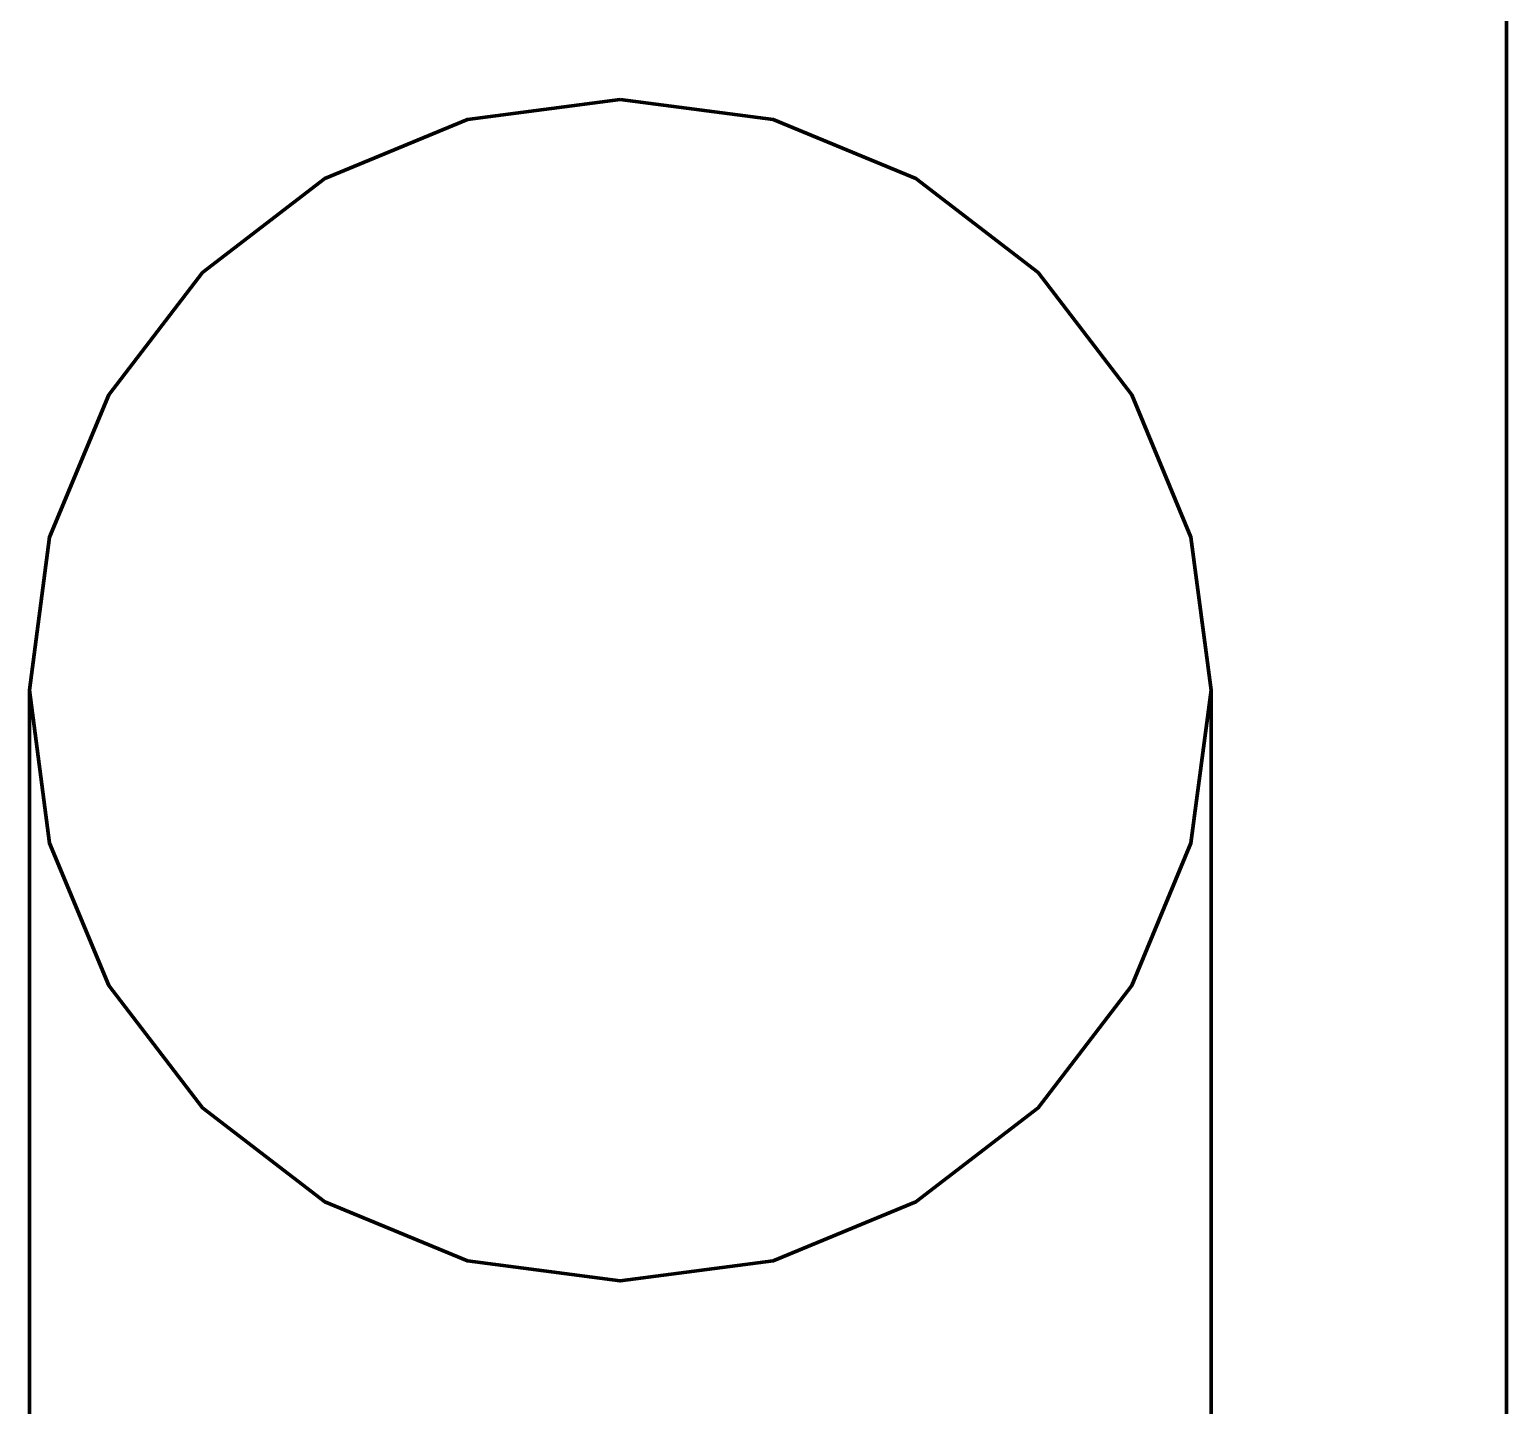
# Model space of a CAD drawing. Header units: millimetres. Extents: x 0 to 2382, y 0 to 420.
# Drawn here: x 137.5 to 138, y 124.238 to 124.704 of the extents above; entities that cross this region are included whole.
import ezdxf

# ---------------------------------------------------------------- set-up
doc = ezdxf.new("R2010")
doc.units = ezdxf.units.MM
doc.linetypes.add('IRAM-E-TRAZOS', pattern=[5, 4, -1])
doc.layers.add('01-VISIBLE', color=7, linetype='CONTINUOUS', lineweight=70)
doc.layers.add('02-OCULTA', color=4, linetype='IRAM-E-TRAZOS', lineweight=35)

msp = doc.modelspace()

# ---------------------------------------------------------------- linework, layer by layer
at = {"layer": '01-VISIBLE'}
for points in [[(138, 124.75), (138, 124.7), (138, 124.65), (138, 124.6), (138, 124.55), (138, 124.5), (138, 124.45), (138, 124.4), (138, 124.35), (138, 124.3), (138, 124.25), (138, 124.2), (138, 124.15), (138, 124.1), (138, 124.05), (138, 124)], [(137.7, 124.68), (137.64824, 124.67318), (137.6, 124.65321), (137.55858, 124.62142), (137.52679, 124.58), (137.50681, 124.53176), (137.5, 124.48)], [(137.9, 124.48), (137.89319, 124.53176), (137.87321, 124.58), (137.84142, 124.62142), (137.8, 124.65321), (137.75176, 124.67319), (137.7, 124.68)], [(137.9, 124.48), (137.89319, 124.42824), (137.8732, 124.38), (137.84142, 124.33858), (137.8, 124.3068), (137.75176, 124.28681), (137.7, 124.28), (137.64824, 124.28681), (137.6, 124.30679), (137.55858, 124.33858), (137.52679, 124.38), (137.50681, 124.42824), (137.5, 124.48)], [(137.5, 124.48), (137.5, 124.42947), (137.5, 124.37895), (137.5, 124.32842), (137.5, 124.27789), (137.5, 124.22737), (137.5, 124.17684), (137.5, 124.12632), (137.5, 124.07579), (137.5, 124.02526), (137.5, 123.97474), (137.5, 123.92421), (137.5, 123.87368), (137.5, 123.82316), (137.5, 123.77263), (137.5, 123.72211), (137.5, 123.67158), (137.5, 123.62105), (137.5, 123.57053), (137.5, 123.52)], [(137.5, 124.48), (137.5, 124.42667), (137.5, 124.37333), (137.5, 124.32), (137.5, 124.26667), (137.5, 124.21333), (137.5, 124.16), (137.5, 124.10667), (137.5, 124.05333), (137.5, 124)], [(137.9, 123.52), (137.9, 123.57053), (137.9, 123.62105), (137.9, 123.67158), (137.9, 123.72211), (137.9, 123.77263), (137.9, 123.82316), (137.9, 123.87368), (137.9, 123.92421), (137.9, 123.97474), (137.9, 124.02526), (137.9, 124.07579), (137.9, 124.12632), (137.9, 124.17684), (137.9, 124.22737), (137.9, 124.27789), (137.9, 124.32842), (137.9, 124.37895), (137.9, 124.42947), (137.9, 124.48)], [(137.9, 124), (137.9, 124.05333), (137.9, 124.10667), (137.9, 124.16), (137.9, 124.21333), (137.9, 124.26667), (137.9, 124.32), (137.9, 124.37333), (137.9, 124.42667), (137.9, 124.48)]]:
    msp.add_lwpolyline(points, dxfattribs=at)
at = {"layer": '02-OCULTA'}
for points in [[(138, 123.75), (138, 123.8), (138, 123.85), (138, 123.9), (138, 123.95), (138, 124), (138, 124.05), (138, 124.1), (138, 124.15), (138, 124.2), (138, 124.25), (138, 124.3), (138, 124.35), (138, 124.4), (138, 124.45), (138, 124.5), (138, 124.55), (138, 124.6), (138, 124.65), (138, 124.7), (138, 124.75)], [(138, 123.74615), (138, 123.79692), (138, 123.84769), (138, 123.89846), (138, 123.94923), (138, 124), (138, 124.05077), (138, 124.10154), (138, 124.15231), (138, 124.20308), (138, 124.25385), (138, 124.30462), (138, 124.35538), (138, 124.40615), (138, 124.45692), (138, 124.50769), (138, 124.55846), (138, 124.60923), (138, 124.66), (138, 124.71077)], [(138, 124.71077), (138, 124.66), (138, 124.60923), (138, 124.55846), (138, 124.50769), (138, 124.45692), (138, 124.40615), (138, 124.35538), (138, 124.30462), (138, 124.25385), (138, 124.20308), (138, 124.15231), (138, 124.10154), (138, 124.05077), (138, 124)]]:
    msp.add_lwpolyline(points, dxfattribs=at)

doc.saveas('drawing.dxf')
